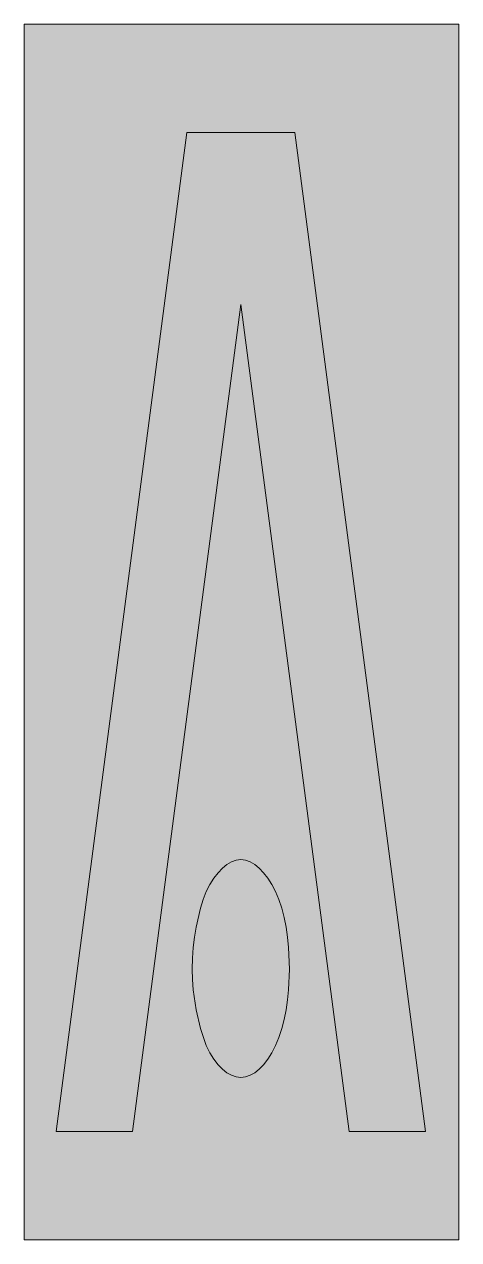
# Model space of a CAD drawing. Header units: metres. Extents: x 152 to 246, y 10 to 273.
import ezdxf

# ---------------------------------------------------------------- set-up
doc = ezdxf.new("R2010")
doc.units = ezdxf.units.M
doc.layers.add('FILL_ORANGE_D27000', color=7, linetype='Continuous', true_color=0xd27000)
doc.layers.add('FILL_WHITE_FFFFFF', color=7, linetype='Continuous', true_color=0xffffff)

msp = doc.modelspace()

# ---------------------------------------------------------------- hatches: boundary and pattern name
at = {"layer": 'FILL_ORANGE_D27000', "true_color": 0xd27000}
h = msp.add_hatch(color=7, dxfattribs=at)
h.dxf.hatch_style = 1
h.paths.add_polyline_path([(152.25, 272.85), (246.15, 272.85), (246.15, 10.05), (152.25, 10.05), (152.25, 272.85)])
at = {"layer": 'FILL_WHITE_FFFFFF', "true_color": 0xffffff}
h = msp.add_hatch(color=7, dxfattribs=at)
h.dxf.hatch_style = 1
h.paths.add_polyline_path([(199.05, 212.25), (175.65, 33.45), (159.15, 33.45), (187.35, 249.45), (210.75, 249.45), (238.95, 33.45), (222.45, 33.45), (199.05, 212.25)])
h = msp.add_hatch(color=7, dxfattribs=at)
h.dxf.hatch_style = 1
h.paths.add_polyline_path([(188.61, 70.9), (188.77, 73.2), (189.02, 75.45), (189.37, 77.62), (190.32, 81.71), (190.9, 83.59), (191.55, 85.35), (192.36, 86.85), (193.23, 88.2), (194.13, 89.38), (195.08, 90.37), (196.04, 91.17), (197.03, 91.76), (198.04, 92.13), (199.05, 92.25), (200.06, 92.13), (201.07, 91.76), (202.06, 91.17), (203.03, 90.37), (203.97, 89.38), (204.87, 88.2), (205.74, 86.85), (206.55, 85.35), (207.28, 83.59), (207.9, 81.71), (208.42, 79.72), (208.84, 77.62), (209.15, 75.45), (209.38, 73.2), (209.55, 68.55), (209.38, 64.07), (209.15, 61.88), (208.84, 59.74), (208.42, 57.67), (207.9, 55.68), (207.28, 53.8), (206.55, 52.05), (205.74, 50.46), (204.87, 49.07), (203.97, 47.89), (203.03, 46.91), (202.06, 46.15), (201.07, 45.6), (200.06, 45.26), (199.05, 45.15), (198.04, 45.26), (197.03, 45.6), (196.04, 46.15), (195.08, 46.91), (194.13, 47.89), (193.23, 49.07), (192.36, 50.46), (191.55, 52.05), (190.32, 55.68), (189.37, 59.74), (188.77, 64.07), (188.61, 66.3), (188.55, 68.55), (188.61, 70.9)])

# ---------------------------------------------------------------- linework, layer by layer
at = {"layer": 'FILL_ORANGE_D27000', "lineweight": 0, "true_color": 0xd27000}
msp.add_lwpolyline([(152.25, 272.85), (246.15, 272.85), (246.15, 10.05), (152.25, 10.05)], close=True, dxfattribs=at)
at = {"layer": 'FILL_WHITE_FFFFFF', "lineweight": 0, "true_color": 0xd27000}
msp.add_lwpolyline([(199.05, 212.25), (175.65, 33.45), (159.15, 33.45), (187.35, 249.45), (210.75, 249.45), (238.95, 33.45), (222.45, 33.45)], close=True, dxfattribs=at)
at = {"layer": 'FILL_WHITE_FFFFFF', "lineweight": 0, "true_color": 0xffffff}
msp.add_lwpolyline([(188.61, 70.9), (188.77, 73.2), (189.02, 75.45), (189.37, 77.62), (190.32, 81.71), (190.9, 83.59), (191.55, 85.35), (192.36, 86.85), (193.23, 88.2), (194.13, 89.38), (195.08, 90.37), (196.04, 91.17), (197.03, 91.76), (198.04, 92.13), (199.05, 92.25), (200.06, 92.13), (201.07, 91.76), (202.06, 91.17), (203.03, 90.37), (203.97, 89.38), (204.87, 88.2), (205.74, 86.85), (206.55, 85.35), (207.28, 83.59), (207.9, 81.71), (208.42, 79.72), (208.84, 77.62), (209.15, 75.45), (209.38, 73.2), (209.55, 68.55), (209.38, 64.07), (209.15, 61.88), (208.84, 59.74), (208.42, 57.67), (207.9, 55.68), (207.28, 53.8), (206.55, 52.05), (205.74, 50.46), (204.87, 49.07), (203.97, 47.89), (203.03, 46.91), (202.06, 46.15), (201.07, 45.6), (200.06, 45.26), (199.05, 45.15), (198.04, 45.26), (197.03, 45.6), (196.04, 46.15), (195.08, 46.91), (194.13, 47.89), (193.23, 49.07), (192.36, 50.46), (191.55, 52.05), (190.32, 55.68), (189.37, 59.74), (188.77, 64.07), (188.61, 66.3), (188.55, 68.55)], close=True, dxfattribs=at)

doc.saveas('drawing.dxf')
